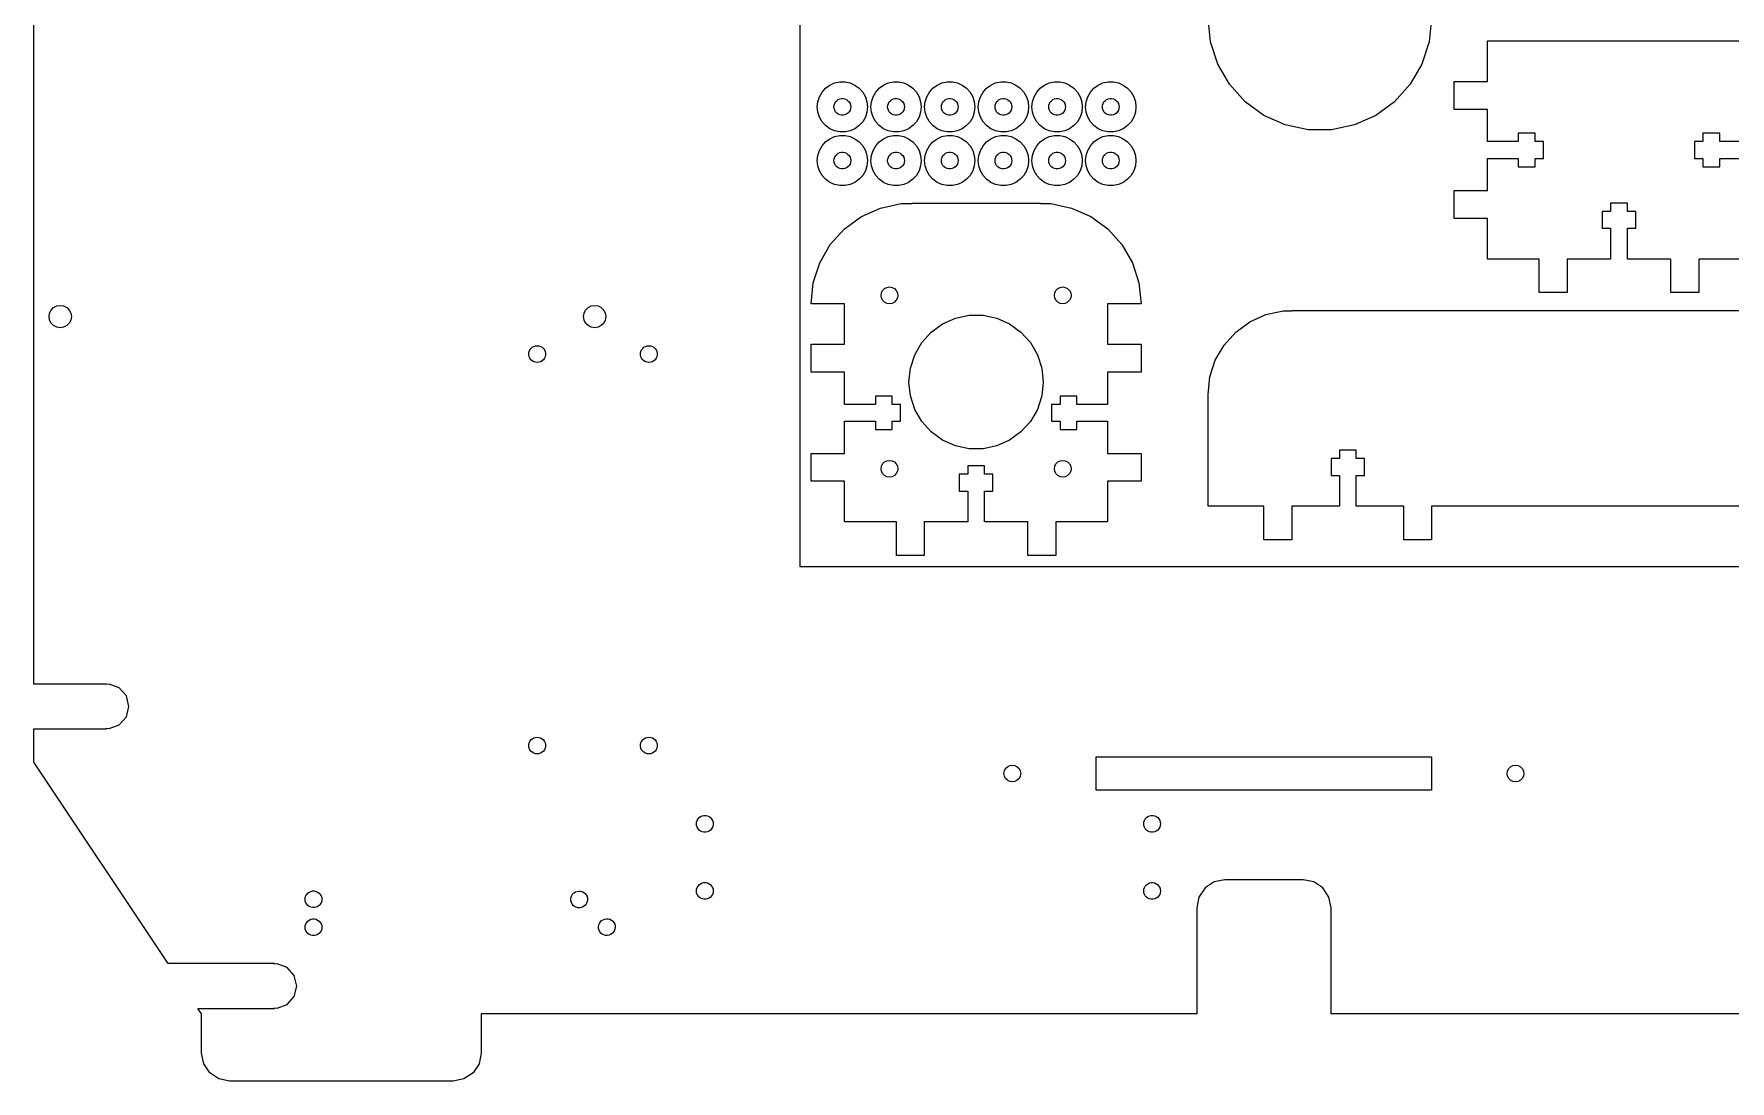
# Model space of a CAD drawing. Extents: x 0 to 460, y 0 to 460.
# Drawn here: x 0.1 to 303.5, y 0.1 to 187.4 of the extents above; entities that cross this region are included whole.
import ezdxf

# ---------------------------------------------------------------- set-up
doc = ezdxf.new("R2010")
doc.units = 0
doc.layers.get('0').update_dxf_attribs({"linetype": 'CONTINUOUS'})

msp = doc.modelspace()

# ---------------------------------------------------------------- linework, layer by layer
at = {"color": 7}
for points in [[(137.139861, 322.343472), (137.139861, 92.143473), (425.139866, 92.143473)], [(0.139861, 57.143472), (0.139861, 63.143471), (13.139861, 63.143471), (13.139861, 63.231471), (13.621861, 63.172473), (15.411861, 63.851471), (16.681861, 65.284471), (17.139861, 67.143472), (16.681861, 69.002473), (15.411861, 70.435473), (13.621861, 71.114471), (13.139861, 71.055473), (13.139861, 71.143472), (0.139861, 71.143472), (0.139861, 242.143472)], [(250.13986, 190.143471), (249.702862, 185.985472), (248.41086, 182.008472), (246.319861, 178.387471), (243.522861, 175.280472), (240.139861, 172.822472), (236.319862, 171.122473), (232.230862, 170.253474), (228.048862, 170.253474), (223.95986, 171.122473), (220.139861, 172.822472), (216.756861, 175.280472), (213.959861, 178.387471), (211.868862, 182.008472), (210.57686, 185.985472), (210.139861, 190.143471)], [(254.139861, 154.393471), (254.139861, 159.393472), (260.13986, 159.393472), (260.13986, 165.143474), (265.63986, 165.143474), (265.63986, 163.643471), (268.63986, 163.643471), (268.63986, 165.143474), (270.13986, 165.143474), (270.13986, 168.143473), (268.63986, 168.143473), (268.63986, 169.643473), (265.63986, 169.643473), (265.63986, 168.143473), (260.13986, 168.143473), (260.13986, 173.893472), (254.139861, 173.893472), (254.139861, 178.893473), (260.13986, 178.893473), (260.13986, 186.143471), (307.165869, 186.143471)], [(140.23986, 174.343472), (140.337862, 175.279473), (140.628861, 176.173471), (141.09886, 176.988473), (141.728862, 177.687472), (142.489863, 178.240473), (143.34886, 178.623474), (144.269861, 178.818472), (145.209861, 178.818472), (146.130862, 178.623474), (146.989862, 178.240473), (147.75086, 177.687472), (148.380862, 176.988473), (148.850861, 176.173471), (149.14186, 175.279473), (149.239862, 174.343472), (149.14186, 173.407474), (148.850861, 172.513473), (148.380862, 171.698471), (147.75086, 170.999472), (146.989862, 170.446471), (146.130862, 170.063473), (145.209861, 169.868472), (144.269861, 169.868472), (143.34886, 170.063473), (142.489863, 170.446471), (141.728862, 170.999472), (141.09886, 171.698471), (140.628861, 172.513473), (140.337862, 173.407474), (140.23986, 174.343472)], [(149.839861, 174.343472), (149.937862, 175.279473), (150.228862, 176.173471), (150.69886, 176.988473), (151.328862, 177.687472), (152.08986, 178.240473), (152.94886, 178.623474), (153.869861, 178.818472), (154.809862, 178.818472), (155.73086, 178.623474), (156.58986, 178.240473), (157.350861, 177.687472), (157.980863, 176.988473), (158.450861, 176.173471), (158.741861, 175.279473), (158.839862, 174.343472), (158.741861, 173.407474), (158.450861, 172.513473), (157.980863, 171.698471), (157.350861, 170.999472), (156.58986, 170.446471), (155.73086, 170.063473), (154.809862, 169.868472), (153.869861, 169.868472), (152.94886, 170.063473), (152.08986, 170.446471), (151.328862, 170.999472), (150.69886, 171.698471), (150.228862, 172.513473), (149.937862, 173.407474), (149.839861, 174.343472)], [(159.439861, 174.343472), (159.53786, 175.279473), (159.828862, 176.173471), (160.298861, 176.988473), (160.92886, 177.687472), (161.689861, 178.240473), (162.548861, 178.623474), (163.469862, 178.818472), (164.409862, 178.818472), (165.330861, 178.623474), (166.18986, 178.240473), (166.950861, 177.687472), (167.58086, 176.988473), (168.050862, 176.173471), (168.341861, 175.279473), (168.43986, 174.343472), (168.341861, 173.407474), (168.050862, 172.513473), (167.58086, 171.698471), (166.950861, 170.999472), (166.18986, 170.446471), (165.330861, 170.063473), (164.409862, 169.868472), (163.469862, 169.868472), (162.548861, 170.063473), (161.689861, 170.446471), (160.92886, 170.999472), (160.298861, 171.698471), (159.828862, 172.513473), (159.53786, 173.407474), (159.439861, 174.343472)], [(169.039862, 174.343472), (169.137861, 175.279473), (169.42886, 176.173471), (169.898862, 176.988473), (170.528861, 177.687472), (171.289861, 178.240473), (172.148861, 178.623474), (173.06986, 178.818472), (174.00986, 178.818472), (174.930861, 178.623474), (175.789861, 178.240473), (176.550862, 177.687472), (177.180861, 176.988473), (177.65086, 176.173471), (177.941862, 175.279473), (178.039861, 174.343472), (177.941862, 173.407474), (177.65086, 172.513473), (177.180861, 171.698471), (176.550862, 170.999472), (175.789861, 170.446471), (174.930861, 170.063473), (174.00986, 169.868472), (173.06986, 169.868472), (172.148861, 170.063473), (171.289861, 170.446471), (170.528861, 170.999472), (169.898862, 171.698471), (169.42886, 172.513473), (169.137861, 173.407474), (169.039862, 174.343472)], [(178.639862, 174.343472), (178.737861, 175.279473), (179.02886, 176.173471), (179.498862, 176.988473), (180.128861, 177.687472), (180.889862, 178.240473), (181.748862, 178.623474), (182.66986, 178.818472), (183.609861, 178.818472), (184.530862, 178.623474), (185.389861, 178.240473), (186.15086, 177.687472), (186.780861, 176.988473), (187.25086, 176.173471), (187.541862, 175.279473), (187.639861, 174.343472), (187.541862, 173.407474), (187.25086, 172.513473), (186.780861, 171.698471), (186.15086, 170.999472), (185.389861, 170.446471), (184.530862, 170.063473), (183.609861, 169.868472), (182.66986, 169.868472), (181.748862, 170.063473), (180.889862, 170.446471), (180.128861, 170.999472), (179.498862, 171.698471), (179.02886, 172.513473), (178.737861, 173.407474), (178.639862, 174.343472)], [(188.23986, 174.343472), (188.337862, 175.279473), (188.628861, 176.173471), (189.098863, 176.988473), (189.728862, 177.687472), (190.48986, 178.240473), (191.348862, 178.623474), (192.269861, 178.818472), (193.209861, 178.818472), (194.130862, 178.623474), (194.989862, 178.240473), (195.75086, 177.687472), (196.380862, 176.988473), (196.850861, 176.173471), (197.14186, 175.279473), (197.239862, 174.343472), (197.14186, 173.407474), (196.850861, 172.513473), (196.380862, 171.698471), (195.75086, 170.999472), (194.989862, 170.446471), (194.130862, 170.063473), (193.209861, 169.868472), (192.269861, 169.868472), (191.348862, 170.063473), (190.48986, 170.446471), (189.728862, 170.999472), (189.098863, 171.698471), (188.628861, 172.513473), (188.337862, 173.407474), (188.23986, 174.343472)], [(143.239863, 174.343472), (143.27286, 174.655472), (143.369863, 174.953473), (143.525861, 175.225473), (143.73586, 175.458473), (143.98986, 175.642473), (144.275861, 175.770472), (144.582862, 175.835474), (144.896863, 175.835474), (145.203861, 175.770472), (145.489862, 175.642473), (145.743862, 175.458473), (145.953861, 175.225473), (146.109862, 174.953473), (146.206862, 174.655472), (146.239862, 174.343472), (146.206862, 174.031473), (146.109862, 173.733471), (145.953861, 173.461471), (145.743862, 173.228471), (145.489862, 173.044471), (145.203861, 172.916472), (144.896863, 172.851473), (144.582862, 172.851473), (144.275861, 172.916472), (143.98986, 173.044471), (143.73586, 173.228471), (143.525861, 173.461471), (143.369863, 173.733471), (143.27286, 174.031473), (143.239863, 174.343472)], [(152.83986, 174.343472), (152.872861, 174.655472), (152.96986, 174.953473), (153.125861, 175.225473), (153.33586, 175.458473), (153.58986, 175.642473), (153.875861, 175.770472), (154.18286, 175.835474), (154.49686, 175.835474), (154.803862, 175.770472), (155.08986, 175.642473), (155.34386, 175.458473), (155.553862, 175.225473), (155.70986, 174.953473), (155.80686, 174.655472), (155.83986, 174.343472), (155.80686, 174.031473), (155.70986, 173.733471), (155.553862, 173.461471), (155.34386, 173.228471), (155.08986, 173.044471), (154.803862, 172.916472), (154.49686, 172.851473), (154.18286, 172.851473), (153.875861, 172.916472), (153.58986, 173.044471), (153.33586, 173.228471), (153.125861, 173.461471), (152.96986, 173.733471), (152.872861, 174.031473), (152.83986, 174.343472)], [(162.439861, 174.343472), (162.472861, 174.655472), (162.569861, 174.953473), (162.725862, 175.225473), (162.935861, 175.458473), (163.189861, 175.642473), (163.475862, 175.770472), (163.78286, 175.835474), (164.096861, 175.835474), (164.403862, 175.770472), (164.689861, 175.642473), (164.943861, 175.458473), (165.153862, 175.225473), (165.30986, 174.953473), (165.40686, 174.655472), (165.43986, 174.343472), (165.40686, 174.031473), (165.30986, 173.733471), (165.153862, 173.461471), (164.943861, 173.228471), (164.689861, 173.044471), (164.403862, 172.916472), (164.096861, 172.851473), (163.78286, 172.851473), (163.475862, 172.916472), (163.189861, 173.044471), (162.935861, 173.228471), (162.725862, 173.461471), (162.569861, 173.733471), (162.472861, 174.031473), (162.439861, 174.343472)], [(172.039861, 174.343472), (172.072862, 174.655472), (172.169861, 174.953473), (172.32586, 175.225473), (172.535861, 175.458473), (172.789861, 175.642473), (173.075862, 175.770472), (173.382861, 175.835474), (173.696861, 175.835474), (174.00386, 175.770472), (174.289861, 175.642473), (174.543861, 175.458473), (174.75386, 175.225473), (174.909861, 174.953473), (175.006861, 174.655472), (175.039861, 174.343472), (175.006861, 174.031473), (174.909861, 173.733471), (174.75386, 173.461471), (174.543861, 173.228471), (174.289861, 173.044471), (174.00386, 172.916472), (173.696861, 172.851473), (173.382861, 172.851473), (173.075862, 172.916472), (172.789861, 173.044471), (172.535861, 173.228471), (172.32586, 173.461471), (172.169861, 173.733471), (172.072862, 174.031473), (172.039861, 174.343472)], [(181.639862, 174.343472), (181.672862, 174.655472), (181.769862, 174.953473), (181.92586, 175.225473), (182.135862, 175.458473), (182.389862, 175.642473), (182.67586, 175.770472), (182.982862, 175.835474), (183.296862, 175.835474), (183.60386, 175.770472), (183.889862, 175.642473), (184.143862, 175.458473), (184.35386, 175.225473), (184.509862, 174.953473), (184.606861, 174.655472), (184.639862, 174.343472), (184.606861, 174.031473), (184.509862, 173.733471), (184.35386, 173.461471), (184.143862, 173.228471), (183.889862, 173.044471), (183.60386, 172.916472), (183.296862, 172.851473), (182.982862, 172.851473), (182.67586, 172.916472), (182.389862, 173.044471), (182.135862, 173.228471), (181.92586, 173.461471), (181.769862, 173.733471), (181.672862, 174.031473), (181.639862, 174.343472)], [(191.23986, 174.343472), (191.27286, 174.655472), (191.36986, 174.953473), (191.525861, 175.225473), (191.735862, 175.458473), (191.989862, 175.642473), (192.275861, 175.770472), (192.582862, 175.835474), (192.89686, 175.835474), (193.203861, 175.770472), (193.489862, 175.642473), (193.743862, 175.458473), (193.953861, 175.225473), (194.109862, 174.953473), (194.206862, 174.655472), (194.239862, 174.343472), (194.206862, 174.031473), (194.109862, 173.733471), (193.953861, 173.461471), (193.743862, 173.228471), (193.489862, 173.044471), (193.203861, 172.916472), (192.89686, 172.851473), (192.582862, 172.851473), (192.275861, 172.916472), (191.989862, 173.044471), (191.735862, 173.228471), (191.525861, 173.461471), (191.36986, 173.733471), (191.27286, 174.031473), (191.23986, 174.343472)], [(140.23986, 164.743471), (140.337862, 165.679473), (140.628861, 166.573471), (141.09886, 167.388472), (141.728862, 168.087472), (142.489863, 168.640472), (143.34886, 169.023473), (144.269861, 169.218472), (145.209861, 169.218472), (146.130862, 169.023473), (146.989862, 168.640472), (147.75086, 168.087472), (148.380862, 167.388472), (148.850861, 166.573471), (149.14186, 165.679473), (149.239862, 164.743471), (149.14186, 163.807473), (148.850861, 162.913472), (148.380862, 162.098474), (147.75086, 161.399471), (146.989862, 160.846474), (146.130862, 160.463473), (145.209861, 160.268471), (144.269861, 160.268471), (143.34886, 160.463473), (142.489863, 160.846474), (141.728862, 161.399471), (141.09886, 162.098474), (140.628861, 162.913472), (140.337862, 163.807473), (140.23986, 164.743471)], [(149.839861, 164.743471), (149.937862, 165.679473), (150.228862, 166.573471), (150.69886, 167.388472), (151.328862, 168.087472), (152.08986, 168.640472), (152.94886, 169.023473), (153.869861, 169.218472), (154.809862, 169.218472), (155.73086, 169.023473), (156.58986, 168.640472), (157.350861, 168.087472), (157.980863, 167.388472), (158.450861, 166.573471), (158.741861, 165.679473), (158.839862, 164.743471), (158.741861, 163.807473), (158.450861, 162.913472), (157.980863, 162.098474), (157.350861, 161.399471), (156.58986, 160.846474), (155.73086, 160.463473), (154.809862, 160.268471), (153.869861, 160.268471), (152.94886, 160.463473), (152.08986, 160.846474), (151.328862, 161.399471), (150.69886, 162.098474), (150.228862, 162.913472), (149.937862, 163.807473), (149.839861, 164.743471)], [(159.439861, 164.743471), (159.53786, 165.679473), (159.828862, 166.573471), (160.298861, 167.388472), (160.92886, 168.087472), (161.689861, 168.640472), (162.548861, 169.023473), (163.469862, 169.218472), (164.409862, 169.218472), (165.330861, 169.023473), (166.18986, 168.640472), (166.950861, 168.087472), (167.58086, 167.388472), (168.050862, 166.573471), (168.341861, 165.679473), (168.43986, 164.743471), (168.341861, 163.807473), (168.050862, 162.913472), (167.58086, 162.098474), (166.950861, 161.399471), (166.18986, 160.846474), (165.330861, 160.463473), (164.409862, 160.268471), (163.469862, 160.268471), (162.548861, 160.463473), (161.689861, 160.846474), (160.92886, 161.399471), (160.298861, 162.098474), (159.828862, 162.913472), (159.53786, 163.807473), (159.439861, 164.743471)], [(169.039862, 164.743471), (169.137861, 165.679473), (169.42886, 166.573471), (169.898862, 167.388472), (170.528861, 168.087472), (171.289861, 168.640472), (172.148861, 169.023473), (173.06986, 169.218472), (174.00986, 169.218472), (174.930861, 169.023473), (175.789861, 168.640472), (176.550862, 168.087472), (177.180861, 167.388472), (177.65086, 166.573471), (177.941862, 165.679473), (178.039861, 164.743471), (177.941862, 163.807473), (177.65086, 162.913472), (177.180861, 162.098474), (176.550862, 161.399471), (175.789861, 160.846474), (174.930861, 160.463473), (174.00986, 160.268471), (173.06986, 160.268471), (172.148861, 160.463473), (171.289861, 160.846474), (170.528861, 161.399471), (169.898862, 162.098474), (169.42886, 162.913472), (169.137861, 163.807473), (169.039862, 164.743471)], [(178.639862, 164.743471), (178.737861, 165.679473), (179.02886, 166.573471), (179.498862, 167.388472), (180.128861, 168.087472), (180.889862, 168.640472), (181.748862, 169.023473), (182.66986, 169.218472), (183.609861, 169.218472), (184.530862, 169.023473), (185.389861, 168.640472), (186.15086, 168.087472), (186.780861, 167.388472), (187.25086, 166.573471), (187.541862, 165.679473), (187.639861, 164.743471), (187.541862, 163.807473), (187.25086, 162.913472), (186.780861, 162.098474), (186.15086, 161.399471), (185.389861, 160.846474), (184.530862, 160.463473), (183.609861, 160.268471), (182.66986, 160.268471), (181.748862, 160.463473), (180.889862, 160.846474), (180.128861, 161.399471), (179.498862, 162.098474), (179.02886, 162.913472), (178.737861, 163.807473), (178.639862, 164.743471)], [(188.23986, 164.743471), (188.337862, 165.679473), (188.628861, 166.573471), (189.098863, 167.388472), (189.728862, 168.087472), (190.48986, 168.640472), (191.348862, 169.023473), (192.269861, 169.218472), (193.209861, 169.218472), (194.130862, 169.023473), (194.989862, 168.640472), (195.75086, 168.087472), (196.380862, 167.388472), (196.850861, 166.573471), (197.14186, 165.679473), (197.239862, 164.743471), (197.14186, 163.807473), (196.850861, 162.913472), (196.380862, 162.098474), (195.75086, 161.399471), (194.989862, 160.846474), (194.130862, 160.463473), (193.209861, 160.268471), (192.269861, 160.268471), (191.348862, 160.463473), (190.48986, 160.846474), (189.728862, 161.399471), (189.098863, 162.098474), (188.628861, 162.913472), (188.337862, 163.807473), (188.23986, 164.743471)], [(307.165869, 168.143473), (301.665866, 168.143473), (301.665866, 169.643473), (298.665872, 169.643473), (298.665872, 168.143473), (297.165861, 168.143473), (297.165861, 165.143474), (298.665872, 165.143474), (298.665872, 163.643471), (301.665866, 163.643471), (301.665866, 165.143474), (307.165869, 165.143474)], [(143.239863, 164.743471), (143.27286, 165.055471), (143.369863, 165.353472), (143.525861, 165.625472), (143.73586, 165.858472), (143.98986, 166.042473), (144.275861, 166.170472), (144.582862, 166.235473), (144.896863, 166.235473), (145.203861, 166.170472), (145.489862, 166.042473), (145.743862, 165.858472), (145.953861, 165.625472), (146.109862, 165.353472), (146.206862, 165.055471), (146.239862, 164.743471), (146.206862, 164.431472), (146.109862, 164.133471), (145.953861, 163.861473), (145.743862, 163.628474), (145.489862, 163.444473), (145.203861, 163.316471), (144.896863, 163.251473), (144.582862, 163.251473), (144.275861, 163.316471), (143.98986, 163.444473), (143.73586, 163.628474), (143.525861, 163.861473), (143.369863, 164.133471), (143.27286, 164.431472), (143.239863, 164.743471)], [(152.83986, 164.743471), (152.872861, 165.055471), (152.96986, 165.353472), (153.125861, 165.625472), (153.33586, 165.858472), (153.58986, 166.042473), (153.875861, 166.170472), (154.18286, 166.235473), (154.49686, 166.235473), (154.803862, 166.170472), (155.08986, 166.042473), (155.34386, 165.858472), (155.553862, 165.625472), (155.70986, 165.353472), (155.80686, 165.055471), (155.83986, 164.743471), (155.80686, 164.431472), (155.70986, 164.133471), (155.553862, 163.861473), (155.34386, 163.628474), (155.08986, 163.444473), (154.803862, 163.316471), (154.49686, 163.251473), (154.18286, 163.251473), (153.875861, 163.316471), (153.58986, 163.444473), (153.33586, 163.628474), (153.125861, 163.861473), (152.96986, 164.133471), (152.872861, 164.431472), (152.83986, 164.743471)], [(162.439861, 164.743471), (162.472861, 165.055471), (162.569861, 165.353472), (162.725862, 165.625472), (162.935861, 165.858472), (163.189861, 166.042473), (163.475862, 166.170472), (163.78286, 166.235473), (164.096861, 166.235473), (164.403862, 166.170472), (164.689861, 166.042473), (164.943861, 165.858472), (165.153862, 165.625472), (165.30986, 165.353472), (165.40686, 165.055471), (165.43986, 164.743471), (165.40686, 164.431472), (165.30986, 164.133471), (165.153862, 163.861473), (164.943861, 163.628474), (164.689861, 163.444473), (164.403862, 163.316471), (164.096861, 163.251473), (163.78286, 163.251473), (163.475862, 163.316471), (163.189861, 163.444473), (162.935861, 163.628474), (162.725862, 163.861473), (162.569861, 164.133471), (162.472861, 164.431472), (162.439861, 164.743471)], [(172.039861, 164.743471), (172.072862, 165.055471), (172.169861, 165.353472), (172.32586, 165.625472), (172.535861, 165.858472), (172.789861, 166.042473), (173.075862, 166.170472), (173.382861, 166.235473), (173.696861, 166.235473), (174.00386, 166.170472), (174.289861, 166.042473), (174.543861, 165.858472), (174.75386, 165.625472), (174.909861, 165.353472), (175.006861, 165.055471), (175.039861, 164.743471), (175.006861, 164.431472), (174.909861, 164.133471), (174.75386, 163.861473), (174.543861, 163.628474), (174.289861, 163.444473), (174.00386, 163.316471), (173.696861, 163.251473), (173.382861, 163.251473), (173.075862, 163.316471), (172.789861, 163.444473), (172.535861, 163.628474), (172.32586, 163.861473), (172.169861, 164.133471), (172.072862, 164.431472), (172.039861, 164.743471)], [(181.639862, 164.743471), (181.672862, 165.055471), (181.769862, 165.353472), (181.92586, 165.625472), (182.135862, 165.858472), (182.389862, 166.042473), (182.67586, 166.170472), (182.982862, 166.235473), (183.296862, 166.235473), (183.60386, 166.170472), (183.889862, 166.042473), (184.143862, 165.858472), (184.35386, 165.625472), (184.509862, 165.353472), (184.606861, 165.055471), (184.639862, 164.743471), (184.606861, 164.431472), (184.509862, 164.133471), (184.35386, 163.861473), (184.143862, 163.628474), (183.889862, 163.444473), (183.60386, 163.316471), (183.296862, 163.251473), (182.982862, 163.251473), (182.67586, 163.316471), (182.389862, 163.444473), (182.135862, 163.628474), (181.92586, 163.861473), (181.769862, 164.133471), (181.672862, 164.431472), (181.639862, 164.743471)], [(191.23986, 164.743471), (191.27286, 165.055471), (191.36986, 165.353472), (191.525861, 165.625472), (191.735862, 165.858472), (191.989862, 166.042473), (192.275861, 166.170472), (192.582862, 166.235473), (192.89686, 166.235473), (193.203861, 166.170472), (193.489862, 166.042473), (193.743862, 165.858472), (193.953861, 165.625472), (194.109862, 165.353472), (194.206862, 165.055471), (194.239862, 164.743471), (194.206862, 164.431472), (194.109862, 164.133471), (193.953861, 163.861473), (193.743862, 163.628474), (193.489862, 163.444473), (193.203861, 163.316471), (192.89686, 163.251473), (192.582862, 163.251473), (192.275861, 163.316471), (191.989862, 163.444473), (191.735862, 163.628474), (191.525861, 163.861473), (191.36986, 164.133471), (191.27286, 164.431472), (191.23986, 164.743471)], [(139.139862, 107.393472), (139.139862, 112.393473), (145.139862, 112.393473), (145.139862, 118.143472), (150.639862, 118.143472), (150.639862, 116.643472), (153.639861, 116.643472), (153.639861, 118.143472), (155.139861, 118.143472), (155.139861, 121.143471), (153.639861, 121.143471), (153.639861, 122.643471), (150.639862, 122.643471), (150.639862, 121.143471), (145.139862, 121.143471), (145.139862, 126.893472), (139.139862, 126.893472), (139.139862, 131.893471), (145.139862, 131.893471), (145.139862, 139.143472), (139.139862, 139.143472), (139.532862, 142.885473), (140.695861, 146.464472), (142.577862, 149.723472), (145.09586, 152.520472), (148.139861, 154.731472), (151.577861, 156.262474), (155.257861, 157.044472), (157.13986, 157.044472), (157.13986, 157.143473), (180.16586, 157.143473), (180.16586, 157.044472), (182.047862, 157.044472), (185.727862, 156.262474), (189.165862, 154.731472), (192.20986, 152.520472), (194.727861, 149.723472), (196.60986, 146.464472), (197.772861, 142.885473), (198.165861, 139.143472), (192.165862, 139.143472), (192.165862, 131.893471), (198.165861, 131.893471), (198.165861, 126.893472), (192.165862, 126.893472), (192.165862, 121.143471), (186.665862, 121.143471), (186.665862, 122.643471), (183.665862, 122.643471), (183.665862, 121.143471), (182.165862, 121.143471), (182.165862, 118.143472), (183.665862, 118.143472), (183.665862, 116.643472), (186.665862, 116.643472), (186.665862, 118.143472), (192.165862, 118.143472), (192.165862, 112.393473), (198.165861, 112.393473), (198.165861, 107.393472), (192.165862, 107.393472), (192.165862, 100.143471), (182.909862, 100.143471), (182.909862, 94.143472), (177.909861, 94.143472), (177.909861, 100.143471), (170.152862, 100.143471), (170.152862, 105.643471), (171.652861, 105.643471), (171.652861, 108.643471), (170.152862, 108.643471), (170.152862, 110.143473), (167.152862, 110.143473), (167.152862, 108.643471), (165.652862, 108.643471), (165.652862, 105.643471), (167.152862, 105.643471), (167.152862, 100.143471), (159.396862, 100.143471), (159.396862, 94.143472), (154.396861, 94.143472), (154.396861, 100.143471), (145.139862, 100.143471), (145.139862, 107.393472), (139.139862, 107.393472)], [(307.165869, 147.143473), (297.909855, 147.143473), (297.909855, 141.143471), (292.909865, 141.143471), (292.909865, 147.143473), (285.152874, 147.143473), (285.152874, 152.643473), (286.652857, 152.643473), (286.652857, 155.643473), (285.152874, 155.643473), (285.152874, 157.143473), (282.152852, 157.143473), (282.152852, 155.643473), (280.652869, 155.643473), (280.652869, 152.643473), (282.152852, 152.643473), (282.152852, 147.143473), (274.396849, 147.143473), (274.396849, 141.143471), (269.396862, 141.143471), (269.396862, 147.143473), (260.13986, 147.143473), (260.13986, 154.393471), (254.139861, 154.393471)], [(151.652862, 140.643472), (151.725861, 141.107473), (151.93886, 141.525473), (152.270861, 141.857473), (152.68886, 142.070472), (153.152862, 142.143472), (153.61686, 142.070472), (154.034863, 141.857473), (154.36686, 141.525473), (154.579862, 141.107473), (154.652861, 140.643472), (154.579862, 140.179473), (154.36686, 139.761471), (154.034863, 139.429473), (153.61686, 139.216471), (153.152862, 139.143472), (152.68886, 139.216471), (152.270861, 139.429473), (151.93886, 139.761471), (151.725861, 140.179473), (151.652862, 140.643472)], [(182.652862, 140.643472), (182.725862, 141.107473), (182.93886, 141.525473), (183.270861, 141.857473), (183.68886, 142.070472), (184.152862, 142.143472), (184.61686, 142.070472), (185.034863, 141.857473), (185.36686, 141.525473), (185.579862, 141.107473), (185.652862, 140.643472), (185.579862, 140.179473), (185.36686, 139.761471), (185.034863, 139.429473), (184.61686, 139.216471), (184.152862, 139.143472), (183.68886, 139.216471), (183.270861, 139.429473), (182.93886, 139.761471), (182.725862, 140.179473), (182.652862, 140.643472)], [(2.839861, 136.843474), (2.937861, 137.461473), (3.221861, 138.019471), (3.663861, 138.461473), (4.221861, 138.745471), (4.839861, 138.843472), (5.457861, 138.745471), (6.015861, 138.461473), (6.457861, 138.019471), (6.741861, 137.461473), (6.839861, 136.843474), (6.741861, 136.225472), (6.457861, 135.667473), (6.015861, 135.225471), (5.457861, 134.941474), (4.839861, 134.843472), (4.221861, 134.941474), (3.663861, 135.225471), (3.221861, 135.667473), (2.937861, 136.225472), (2.839861, 136.843474)], [(98.439862, 136.843474), (98.537861, 137.461473), (98.821861, 138.019471), (99.26386, 138.461473), (99.821862, 138.745471), (100.439861, 138.843472), (101.05786, 138.745471), (101.615861, 138.461473), (102.05786, 138.019471), (102.341861, 137.461473), (102.439862, 136.843474), (102.341861, 136.225472), (102.05786, 135.667473), (101.615861, 135.225471), (101.05786, 134.941474), (100.439861, 134.843472), (99.821862, 134.941474), (99.26386, 135.225471), (98.821861, 135.667473), (98.537861, 136.225472), (98.439862, 136.843474)], [(156.65286, 125.143472), (156.914861, 127.638471), (157.68986, 130.024471), (158.94486, 132.196473), (160.622861, 134.061474), (162.65286, 135.535472), (164.94486, 136.556473), (167.398861, 137.077473), (169.906863, 137.077473), (172.360861, 136.556473), (174.652861, 135.535472), (176.68286, 134.061474), (178.36086, 132.196473), (179.61586, 130.024471), (180.390862, 127.638471), (180.65286, 125.143472), (180.390862, 122.648472), (179.61586, 120.262472), (178.36086, 118.090473), (176.68286, 116.225472), (174.652861, 114.751471), (172.360861, 113.730473), (169.906863, 113.209474), (167.398861, 113.209474), (164.94486, 113.730473), (162.65286, 114.751471), (160.622861, 116.225472), (158.94486, 118.090473), (157.68986, 120.262472), (156.914861, 122.648472), (156.65286, 125.143472)], [(358.139859, 102.943474), (250.13986, 102.943474), (250.13986, 96.943472), (245.139862, 96.943472), (245.139862, 102.943474), (236.639862, 102.943474), (236.639862, 108.443471), (238.139862, 108.443471), (238.139862, 111.443474), (236.639862, 111.443474), (236.639862, 112.943473), (233.639862, 112.943473), (233.639862, 111.443474), (232.139863, 111.443474), (232.139863, 108.443471), (233.639862, 108.443471), (233.639862, 102.943474), (225.13986, 102.943474), (225.13986, 96.943472), (220.139861, 96.943472), (220.139861, 102.943474), (210.139861, 102.943474), (210.139861, 122.943473), (210.46786, 126.062472), (211.436862, 129.044471), (213.00486, 131.760471), (215.102861, 134.090472), (217.63986, 135.933474), (220.504862, 137.209474), (223.571861, 137.861472), (225.13986, 137.861472), (225.13986, 137.943471), (323.139872, 137.943471)], [(88.64786, 129.986473), (88.64786, 130.300473), (88.712861, 130.607472), (88.84086, 130.893473), (89.024861, 131.147473), (89.257861, 131.357472), (89.529861, 131.513473), (89.827862, 131.610473), (90.139861, 131.643473), (90.451861, 131.610473), (90.749862, 131.513473), (91.021862, 131.357472), (91.254862, 131.147473), (91.43886, 130.893473), (91.566862, 130.607472), (91.63186, 130.300473), (91.63186, 129.986473), (91.566862, 129.679471), (91.43886, 129.393473), (91.254862, 129.139473), (91.021862, 128.929471), (90.749862, 128.773473), (90.451861, 128.676473), (90.139861, 128.643473), (89.827862, 128.676473), (89.529861, 128.773473), (89.257861, 128.929471), (89.024861, 129.139473), (88.84086, 129.393473), (88.712861, 129.679471), (88.64786, 129.986473)], [(108.647862, 129.986473), (108.647862, 130.300473), (108.712861, 130.607472), (108.84086, 130.893473), (109.02486, 131.147473), (109.25786, 131.357472), (109.52986, 131.513473), (109.827862, 131.610473), (110.139861, 131.643473), (110.45186, 131.610473), (110.749862, 131.513473), (111.021862, 131.357472), (111.254862, 131.147473), (111.438862, 130.893473), (111.566861, 130.607472), (111.631863, 130.300473), (111.631863, 129.986473), (111.566861, 129.679471), (111.438862, 129.393473), (111.254862, 129.139473), (111.021862, 128.929471), (110.749862, 128.773473), (110.45186, 128.676473), (110.139861, 128.643473), (109.827862, 128.676473), (109.52986, 128.773473), (109.25786, 128.929471), (109.02486, 129.139473), (108.84086, 129.393473), (108.712861, 129.679471), (108.647862, 129.986473)], [(151.652862, 109.643472), (151.725861, 110.107473), (151.93886, 110.525473), (152.270861, 110.857473), (152.68886, 111.070472), (153.152862, 111.143471), (153.61686, 111.070472), (154.034863, 110.857473), (154.36686, 110.525473), (154.579862, 110.107473), (154.652861, 109.643472), (154.579862, 109.179473), (154.36686, 108.761474), (154.034863, 108.429473), (153.61686, 108.216471), (153.152862, 108.143472), (152.68886, 108.216471), (152.270861, 108.429473), (151.93886, 108.761474), (151.725861, 109.179473), (151.652862, 109.643472)], [(182.652862, 109.643472), (182.725862, 110.107473), (182.93886, 110.525473), (183.270861, 110.857473), (183.68886, 111.070472), (184.152862, 111.143471), (184.61686, 111.070472), (185.034863, 110.857473), (185.36686, 110.525473), (185.579862, 110.107473), (185.652862, 109.643472), (185.579862, 109.179473), (185.36686, 108.761474), (185.034863, 108.429473), (184.61686, 108.216471), (184.152862, 108.143472), (183.68886, 108.216471), (183.270861, 108.429473), (182.93886, 108.761474), (182.725862, 109.179473), (182.652862, 109.643472)], [(88.64786, 59.986472), (88.64786, 60.300472), (88.712861, 60.607473), (88.84086, 60.893472), (89.024861, 61.147472), (89.257861, 61.357473), (89.529861, 61.513472), (89.827862, 61.610471), (90.139861, 61.643472), (90.451861, 61.610471), (90.749862, 61.513472), (91.021862, 61.357473), (91.254862, 61.147472), (91.43886, 60.893472), (91.566862, 60.607473), (91.63186, 60.300472), (91.63186, 59.986472), (91.566862, 59.679473), (91.43886, 59.393472), (91.254862, 59.139472), (91.021862, 58.929473), (90.749862, 58.773472), (90.451861, 58.676472), (90.139861, 58.643472), (89.827862, 58.676472), (89.529861, 58.773472), (89.257861, 58.929473), (89.024861, 59.139472), (88.84086, 59.393472), (88.712861, 59.679473), (88.64786, 59.986472)], [(108.647862, 59.986472), (108.647862, 60.300472), (108.712861, 60.607473), (108.84086, 60.893472), (109.02486, 61.147472), (109.25786, 61.357473), (109.52986, 61.513472), (109.827862, 61.610471), (110.139861, 61.643472), (110.45186, 61.610471), (110.749862, 61.513472), (111.021862, 61.357473), (111.254862, 61.147472), (111.438862, 60.893472), (111.566861, 60.607473), (111.631863, 60.300472), (111.631863, 59.986472), (111.566861, 59.679473), (111.438862, 59.393472), (111.254862, 59.139472), (111.021862, 58.929473), (110.749862, 58.773472), (110.45186, 58.676472), (110.139861, 58.643472), (109.827862, 58.676472), (109.52986, 58.773472), (109.25786, 58.929473), (109.02486, 59.139472), (108.84086, 59.393472), (108.712861, 59.679473), (108.647862, 59.986472)], [(190.139862, 52.143474), (190.139862, 58.143473), (250.13986, 58.143473), (250.13986, 52.143474), (190.139862, 52.143474)], [(360.139855, 12.143472), (232.139863, 12.143472), (232.139863, 31.143473), (231.75886, 33.056472), (230.67586, 34.679472), (229.052862, 35.762472), (227.139861, 36.143472), (213.139861, 36.143472), (211.22686, 35.762472), (209.603862, 34.679472), (208.52086, 33.056472), (208.139863, 31.143473), (208.139863, 12.143472), (80.139862, 12.143472), (80.139862, 5.143472), (79.758862, 3.230485), (78.675862, 1.607481), (77.052861, 0.524482), (75.13986, 0.143482), (35.139861, 0.143482), (33.22686, 0.524482), (31.60386, 1.607481), (30.52086, 3.230485), (30.13986, 5.143472), (30.13986, 12.143472), (29.472862, 13.143473), (43.139862, 13.143473), (43.139862, 13.231472), (43.621861, 13.172471), (45.411861, 13.851472), (46.681861, 15.284473), (47.13986, 17.143473), (46.681861, 19.002471), (45.411861, 20.435471), (43.621861, 21.114472), (43.139862, 21.055471), (43.139862, 21.143474), (24.139861, 21.143474), (0.139861, 57.143472)], [(173.639861, 55.143473), (173.712861, 55.607472), (173.925862, 56.025471), (174.25786, 56.357472), (174.675862, 56.570474), (175.139861, 56.643473), (175.603862, 56.570474), (176.021862, 56.357472), (176.353862, 56.025471), (176.566861, 55.607472), (176.639861, 55.143473), (176.566861, 54.679472), (176.353862, 54.261472), (176.021862, 53.929472), (175.603862, 53.716473), (175.139861, 53.643471), (174.675862, 53.716473), (174.25786, 53.929472), (173.925862, 54.261472), (173.712861, 54.679472), (173.639861, 55.143473)], [(263.639862, 55.143473), (263.712861, 55.607472), (263.92586, 56.025471), (264.257861, 56.357472), (264.67586, 56.570474), (265.139861, 56.643473), (265.60386, 56.570474), (266.021862, 56.357472), (266.35386, 56.025471), (266.566862, 55.607472), (266.639861, 55.143473), (266.566862, 54.679472), (266.35386, 54.261472), (266.021862, 53.929472), (265.60386, 53.716473), (265.139861, 53.643471), (264.67586, 53.716473), (264.257861, 53.929472), (263.92586, 54.261472), (263.712861, 54.679472), (263.639862, 55.143473)], [(118.639861, 46.143472), (118.672861, 46.455471), (118.769861, 46.753472), (118.925862, 47.025473), (119.135861, 47.258472), (119.389861, 47.442473), (119.675862, 47.570472), (119.982861, 47.635473), (120.296861, 47.635473), (120.603862, 47.570472), (120.889861, 47.442473), (121.143861, 47.258472), (121.353862, 47.025473), (121.509861, 46.753472), (121.60686, 46.455471), (121.639861, 46.143472), (121.60686, 45.831472), (121.509861, 45.533471), (121.353862, 45.261474), (121.143861, 45.028474), (120.889861, 44.844473), (120.603862, 44.716471), (120.296861, 44.651473), (119.982861, 44.651473), (119.675862, 44.716471), (119.389861, 44.844473), (119.135861, 45.028474), (118.925862, 45.261474), (118.769861, 45.533471), (118.672861, 45.831472), (118.639861, 46.143472)], [(198.639862, 46.143472), (198.672862, 46.455471), (198.769862, 46.753472), (198.92586, 47.025473), (199.135862, 47.258472), (199.389862, 47.442473), (199.67586, 47.570472), (199.982861, 47.635473), (200.296862, 47.635473), (200.60386, 47.570472), (200.889862, 47.442473), (201.143862, 47.258472), (201.35386, 47.025473), (201.509861, 46.753472), (201.606861, 46.455471), (201.639861, 46.143472), (201.606861, 45.831472), (201.509861, 45.533471), (201.35386, 45.261474), (201.143862, 45.028474), (200.889862, 44.844473), (200.60386, 44.716471), (200.296862, 44.651473), (199.982861, 44.651473), (199.67586, 44.716471), (199.389862, 44.844473), (199.135862, 45.028474), (198.92586, 45.261474), (198.769862, 45.533471), (198.672862, 45.831472), (198.639862, 46.143472)], [(48.63986, 32.643473), (48.67286, 32.955473), (48.76986, 33.253471), (48.925861, 33.525471), (49.13586, 33.758471), (49.38986, 33.942472), (49.675861, 34.070473), (49.982862, 34.135472), (50.29686, 34.135472), (50.603861, 34.070473), (50.889862, 33.942472), (51.143862, 33.758471), (51.353861, 33.525471), (51.509862, 33.253471), (51.606862, 32.955473), (51.639862, 32.643473), (51.606862, 32.331474), (51.509862, 32.033472), (51.353861, 31.761472), (51.143862, 31.528472), (50.889862, 31.344472), (50.603861, 31.216473), (50.29686, 31.151472), (49.982862, 31.151472), (49.675861, 31.216473), (49.38986, 31.344472), (49.13586, 31.528472), (48.925861, 31.761472), (48.76986, 32.033472), (48.67286, 32.331474), (48.63986, 32.643473)], [(96.166861, 32.696472), (96.21586, 33.006473), (96.32786, 33.299473), (96.498862, 33.562473), (96.72086, 33.784472), (96.98386, 33.955474), (97.276861, 34.067473), (97.586862, 34.116473), (97.899861, 34.100471), (98.20286, 34.018471), (98.481862, 33.876471), (98.72586, 33.679471), (98.92286, 33.435473), (99.06486, 33.155472), (99.146862, 32.853472), (99.162864, 32.539472), (99.113862, 32.230472), (99.001862, 31.937472), (98.830861, 31.674472), (98.608862, 31.452473), (98.345862, 31.281472), (98.052862, 31.169472), (97.743862, 31.120472), (97.429862, 31.136474), (97.127862, 31.218471), (96.84786, 31.360471), (96.603862, 31.557474), (96.40686, 31.801472), (96.26486, 32.080474), (96.18286, 32.383473), (96.166858, 32.696472)], [(118.639861, 34.143473), (118.672861, 34.455473), (118.769861, 34.753471), (118.925862, 35.025471), (119.135861, 35.258471), (119.389861, 35.442471), (119.675862, 35.570473), (119.982861, 35.635472), (120.296861, 35.635472), (120.603862, 35.570473), (120.889861, 35.442471), (121.143861, 35.258471), (121.353862, 35.025471), (121.509861, 34.753471), (121.60686, 34.455473), (121.639861, 34.143473), (121.60686, 33.831474), (121.509861, 33.533472), (121.353862, 33.261472), (121.143861, 33.028472), (120.889861, 32.844472), (120.603862, 32.716473), (120.296861, 32.651471), (119.982861, 32.651471), (119.675862, 32.716473), (119.389861, 32.844472), (119.135861, 33.028472), (118.925862, 33.261472), (118.769861, 33.533472), (118.672861, 33.831474), (118.639861, 34.143473)], [(198.639862, 34.143473), (198.672862, 34.455473), (198.769862, 34.753471), (198.92586, 35.025471), (199.135862, 35.258471), (199.389862, 35.442471), (199.67586, 35.570473), (199.982861, 35.635472), (200.296862, 35.635472), (200.60386, 35.570473), (200.889862, 35.442471), (201.143862, 35.258471), (201.35386, 35.025471), (201.509861, 34.753471), (201.606861, 34.455473), (201.639861, 34.143473), (201.606861, 33.831474), (201.509861, 33.533472), (201.35386, 33.261472), (201.143862, 33.028472), (200.889862, 32.844472), (200.60386, 32.716473), (200.296862, 32.651471), (199.982861, 32.651471), (199.67586, 32.716473), (199.389862, 32.844472), (199.135862, 33.028472), (198.92586, 33.261472), (198.769862, 33.533472), (198.672862, 33.831474), (198.639862, 34.143473)], [(48.63986, 27.643472), (48.67286, 27.955471), (48.76986, 28.253473), (48.925861, 28.525473), (49.13586, 28.758473), (49.38986, 28.942473), (49.675861, 29.070472), (49.982862, 29.135471), (50.29686, 29.135471), (50.603861, 29.070472), (50.889862, 28.942473), (51.143862, 28.758473), (51.353861, 28.525473), (51.509862, 28.253473), (51.606862, 27.955471), (51.639862, 27.643472), (51.606862, 27.331472), (51.509862, 27.033471), (51.353861, 26.761471), (51.143862, 26.528471), (50.889862, 26.344471), (50.603861, 26.216472), (50.29686, 26.151473), (49.982862, 26.151473), (49.675861, 26.216472), (49.38986, 26.344471), (49.13586, 26.528471), (48.925861, 26.761471), (48.76986, 27.033471), (48.67286, 27.331472), (48.63986, 27.643472)], [(101.116861, 27.747474), (101.16586, 28.056473), (101.27786, 28.349473), (101.448862, 28.612473), (101.67086, 28.834472), (101.93386, 29.005474), (102.226861, 29.117473), (102.53586, 29.166473), (102.849861, 29.150471), (103.151861, 29.068471), (103.431862, 28.926471), (103.67586, 28.729472), (103.87286, 28.485473), (104.01486, 28.206471), (104.096862, 27.903472), (104.112864, 27.590473), (104.063862, 27.280472), (103.951862, 26.987472), (103.780861, 26.724472), (103.558862, 26.502473), (103.295862, 26.331472), (103.002862, 26.219472), (102.69286, 26.170472), (102.379862, 26.186474), (102.07686, 26.268471), (101.79786, 26.410471), (101.553862, 26.607474), (101.35686, 26.851472), (101.21486, 27.131473), (101.13286, 27.433473), (101.116858, 27.747474)]]:
    msp.add_lwpolyline(points, dxfattribs=at)

doc.saveas('drawing.dxf')
